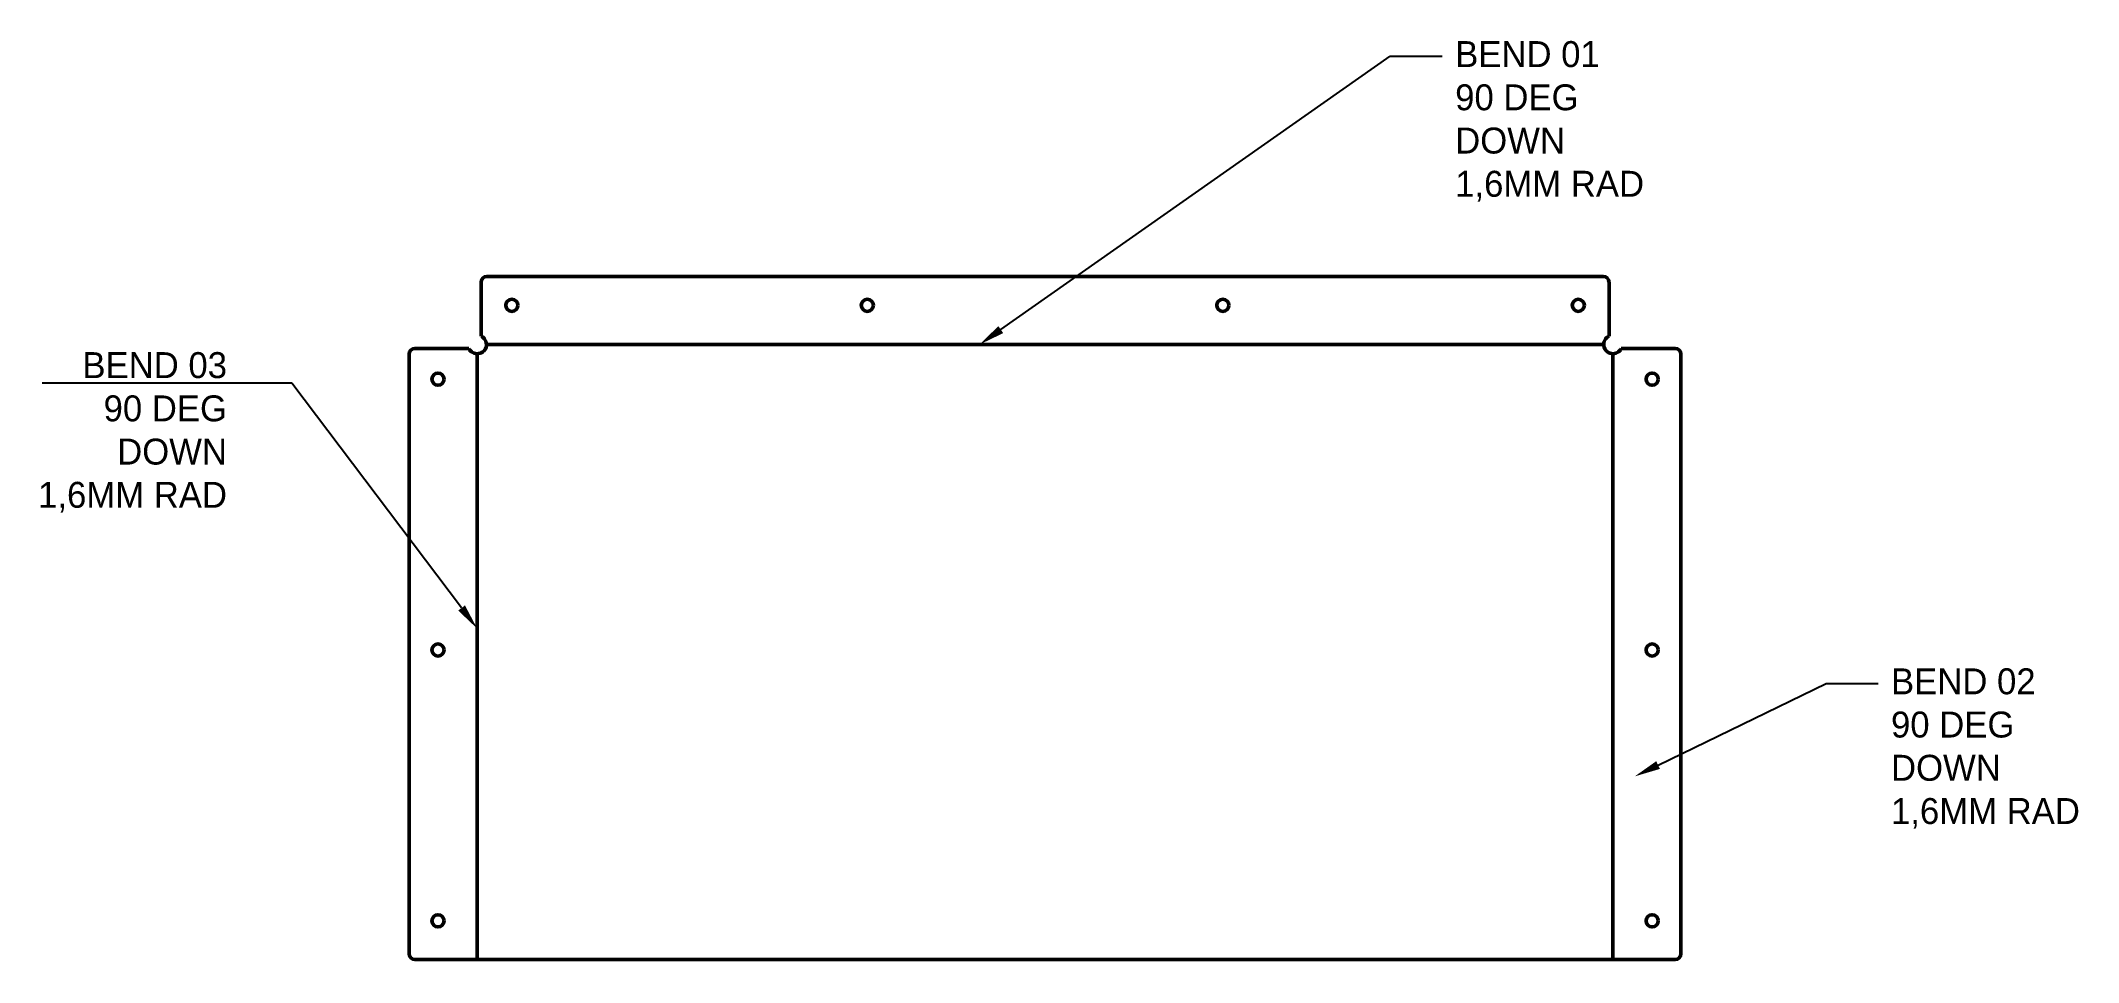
# Model space of a CAD drawing. Header units: millimetres. Extents: x -154 to 553, y -216 to 104.
import ezdxf
from ezdxf import colors
from ezdxf.entities.mleader import LeaderData, LeaderLine
from ezdxf.math import Vec2, Vec3

# ---------------------------------------------------------------- set-up
doc = ezdxf.new("R2010")
doc.units = ezdxf.units.MM
for name, color, linetype, lineweight in [('IV_BEND_DOWN', 7, 'Continuous', 50), ('IV_INTERIOR_PROFILES', 7, 'Continuous', 50), ('IV_OUTER_PROFILE', 7, 'Continuous', 50)]:
    doc.layers.add(name, color=color, linetype=linetype, lineweight=lineweight)

msp = doc.modelspace()

# ---------------------------------------------------------------- linework, layer by layer
at = {"layer": 'IV_BEND_DOWN'}
for p, q in [((-2.64, -5.01), (-2.64, -215.22)), ((388.18, -1.81), (0.56, -1.81)), ((391.38, -215.22), (391.38, -5.01))]:
    msp.add_line(p, q, dxfattribs=at)
at = {"layer": 'IV_INTERIOR_PROFILES'}
for centre in [(9.37, 11.8), (132.7, 11.8), (256.04, 11.8), (379.37, 11.8), (-16.25, -13.82), (404.99, -13.82), (-16.25, -107.82), (404.99, -107.82), (-16.25, -201.82), (404.99, -201.82)]:
    msp.add_circle(centre, 2.1, dxfattribs=at)
at = {"layer": 'IV_OUTER_PROFILE'}
for p, q in [((0.7, 21.8), (388.04, 21.8)), ((-1.3, 1.1), (-1.3, 19.8)), ((390.04, 19.8), (390.04, 1.1)), ((-26.25, -213.22), (-26.25, -5.15)), ((-24.25, -3.15), (-5.54, -3.15)), ((394.29, -3.15), (412.99, -3.15)), ((414.99, -5.15), (414.99, -213.22)), ((412.99, -215.22), (-24.25, -215.22))]:
    msp.add_line(p, q, dxfattribs=at)
for centre, radius, start, end in [((0.7, 19.8), 2, 90, 180), ((388.04, 19.8), 2, 0, 90), ((-2.64, -1.81), 3.2, 204.774, 65.226), ((391.38, -1.81), 3.2, 114.774, 335.226), ((-24.25, -5.15), 2, 90, 180), ((412.99, -5.15), 2, 0, 90), ((-24.25, -213.22), 2, 180, 270), ((412.99, -213.22), 2, 270, 0)]:
    msp.add_arc(centre, radius, start, end, dxfattribs=at)

# ---------------------------------------------------------------- leaders
ml = msp.add_multileader_mtext('Standard')
ml.set_content('BEND 01\\P90 DEG\\PDOWN \\P1,6MM RAD', color=256)
ml.set_leader_properties()
ml.build(insert=Vec2(0, 0))
ml.multileader.update_dxf_attribs({"text_right_attachment_type": 6, "dogleg_length": 0.36, "arrow_head_size": 9, "scale": 50})
ctx = ml.context
ctx.base_point, ctx.scale, ctx.char_height, ctx.arrow_head_size, ctx.landing_gap_size, ctx.plane_origin = Vec3(332.15, 98.23), 50, 9, 9, 4.5, Vec3(809.34, 105.98)
ctx.right_attachment = 6
notes = []
notes.append((ctx, [(0, (1, 1, 0), (314.15, 98.23), (1, 0), 18, [(0, [(171.64, -1.81)], 0, [])])]))
ctx.mtext.insert, ctx.mtext.flow_direction = Vec3(336.65, 103.48), 5
ml = msp.add_multileader_mtext('Standard')
ml.set_content('BEND 03\\P90 DEG\\PDOWN \\P1,6MM RAD', color=256)
ml.set_leader_properties()
ml.build(insert=Vec2(0, 0))
ml.multileader.update_dxf_attribs({"text_right_attachment_type": 6, "dogleg_length": 0.36, "arrow_head_size": 9, "scale": 50})
ctx = ml.context
ctx.base_point, ctx.scale, ctx.char_height, ctx.arrow_head_size, ctx.landing_gap_size, ctx.plane_origin = Vec3(-164.45, -9.71), 50, 9, 9, 4.5, Vec3(40.28, -7.27)
ctx.right_attachment, ctx.text_align_type = 6, 2
notes.append((ctx, [(1, (1, 1, 0), (-66.95, -15.26), (-1, 0), 18, [(0, [(-2.64, -100.41)], 0, [])])]))
ctx.mtext.insert, ctx.mtext.alignment, ctx.mtext.flow_direction = Vec3(-89.45, -4.46), 3, 5
ml = msp.add_multileader_mtext('Standard')
ml.set_content('BEND 02\\P90 DEG\\PDOWN \\P1,6MM RAD', color=256)
ml.set_leader_properties()
ml.build(insert=Vec2(0, 0))
ml.multileader.update_dxf_attribs({"text_right_attachment_type": 6, "dogleg_length": 0.36, "arrow_head_size": 9, "scale": 50})
ctx = ml.context
ctx.base_point, ctx.scale, ctx.char_height, ctx.arrow_head_size, ctx.landing_gap_size, ctx.plane_origin = Vec3(483.36, -119.44), 50, 9, 9, 4.5, Vec3(681.16, -44.7)
ctx.right_attachment = 6
notes.append((ctx, [(0, (1, 1, 0), (465.36, -119.44), (1, 0), 18, [(0, [(398.95, -151.68)], 0, [])])]))
ctx.mtext.insert, ctx.mtext.flow_direction = Vec3(487.86, -114.19), 5
for ctx, leaders in notes:
    for number, flags, end, landing, length, lines in leaders:
        leader = LeaderData()
        leader.index, (leader.has_last_leader_line, leader.has_dogleg_vector, leader.attachment_direction) = number, flags
        leader.last_leader_point, leader.dogleg_vector, leader.dogleg_length = Vec3(end), Vec3(landing), length
        for number, points, colour, breaks in lines:
            line = LeaderLine()
            line.index, line.vertices, line.color, line.breaks = number, Vec3.list(points), colors.encode_raw_color(colour), breaks
            leader.lines.append(line)
        ctx.leaders.append(leader)

doc.saveas('drawing.dxf')
